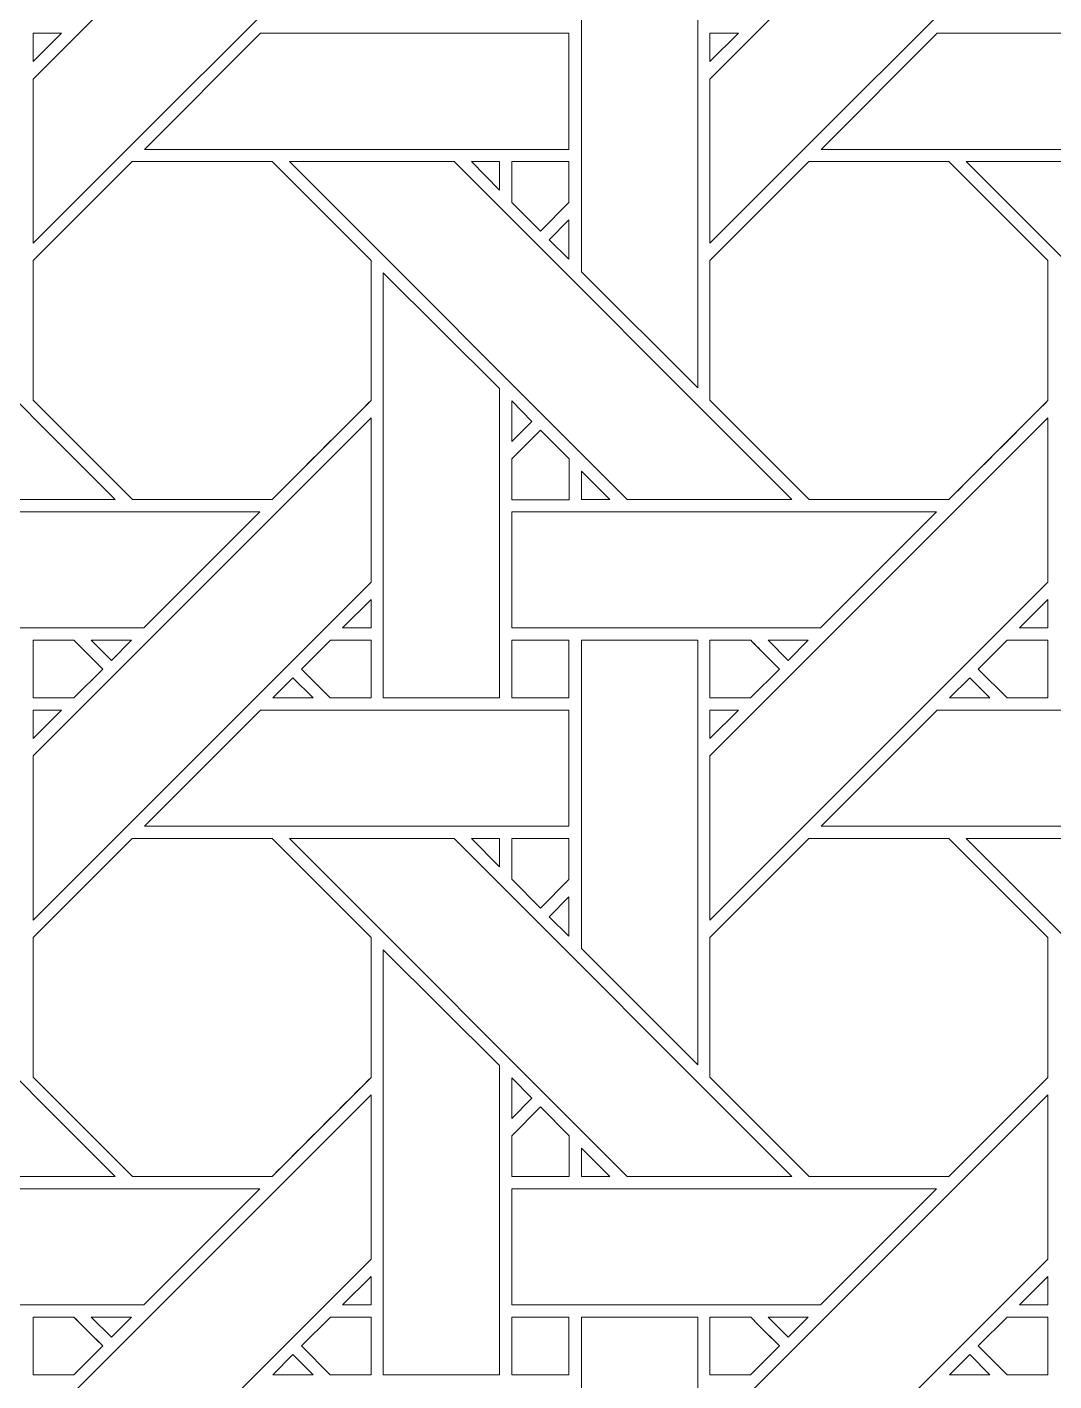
# Model space of a CAD drawing. Header units: inches. Extents: x 3.4 to 21.4, y 0.1 to 18.1.
# Drawn here: x 14.509 to 15.949, y 11.892 to 13.789 of the extents above; entities that cross this region are included whole.
import ezdxf

# ---------------------------------------------------------------- set-up
doc = ezdxf.new("R2010")
doc.units = ezdxf.units.IN
doc.header["$MEASUREMENT"] = 0
doc.layers.add('Design', color=7, linetype='Continuous', lineweight=0)

msp = doc.modelspace()

# ---------------------------------------------------------------- linework, layer by layer
at = {"layer": 'Design'}
for points, knots in [([(12.3829, 18.0948), (7.4123, 18.0948), (3.3829, 14.0653), (3.3829, 9.0948), (3.3829, 4.1242), (7.4123, 0.0948), (12.3829, 0.0948), (17.3534, 0.0948), (21.3829, 4.1242), (21.3829, 9.0948), (21.3829, 14.0653), (17.3534, 18.0948), (12.3829, 18.0948)], [0, 0, 0, 0, 1, 1, 1, 2, 2, 2, 3, 3, 3, 4, 4, 4, 4]), ([(12.3829, 17.2202), (7.8953, 17.2202), (4.2574, 13.5823), (4.2574, 9.0948), (4.2574, 4.6072), (7.8953, 0.9693), (12.3829, 0.9693), (16.8704, 0.9693), (20.5083, 4.6072), (20.5083, 9.0948), (20.5083, 13.5823), (16.8704, 17.2202), (12.3829, 17.2202)], [0, 0, 0, 0, 1, 1, 1, 2, 2, 2, 3, 3, 3, 4, 4, 4, 4]), ([(14.9915, 13.9603), (14.9915, 13.9603), (14.5179, 13.4866), (14.5179, 13.4866), (14.5179, 13.4866), (14.5179, 13.7167), (14.5179, 13.7167), (14.5179, 13.7167), (14.9915, 14.1903), (14.9915, 14.1903), (14.9915, 14.1903), (14.9915, 13.9603), (14.9915, 13.9603)], [0, 0, 0, 0, 1, 1, 1, 2, 2, 2, 3, 3, 3, 4, 4, 4, 4]), ([(15.9403, 13.9603), (15.9403, 13.9603), (15.4666, 13.4866), (15.4666, 13.4866), (15.4666, 13.4866), (15.4666, 13.7167), (15.4666, 13.7167), (15.4666, 13.7167), (15.9403, 14.1903), (15.9403, 14.1903), (15.9403, 14.1903), (15.9403, 13.9603), (15.9403, 13.9603)], [0, 0, 0, 0, 1, 1, 1, 2, 2, 2, 3, 3, 3, 4, 4, 4, 4]), ([(15.2865, 13.4466), (15.2865, 13.4466), (15.2865, 13.8788), (15.2865, 13.8788), (15.2865, 13.8788), (15.4494, 13.8788), (15.4494, 13.8788), (15.4494, 13.8788), (15.4494, 13.2837), (15.4494, 13.2837), (15.4494, 13.2837), (15.2865, 13.4466), (15.2865, 13.4466)], [0, 0, 0, 0, 1, 1, 1, 2, 2, 2, 3, 3, 3, 4, 4, 4, 4]), ([(14.5577, 13.7809), (14.5577, 13.7809), (14.5179, 13.7411), (14.5179, 13.7411), (14.5179, 13.7411), (14.5179, 13.7809), (14.5179, 13.7809), (14.5179, 13.7809), (14.5577, 13.7809), (14.5577, 13.7809)], [0, 0, 0, 0, 1, 1, 1, 2, 2, 2, 3, 3, 3, 3]), ([(15.269, 13.7809), (15.269, 13.7809), (15.269, 13.6181), (15.269, 13.6181), (15.269, 13.6181), (14.6737, 13.6181), (14.6737, 13.6181), (14.6737, 13.6181), (14.8365, 13.7809), (14.8365, 13.7809), (14.8365, 13.7809), (15.269, 13.7809), (15.269, 13.7809)], [0, 0, 0, 0, 1, 1, 1, 2, 2, 2, 3, 3, 3, 4, 4, 4, 4]), ([(15.5064, 13.7809), (15.5064, 13.7809), (15.4666, 13.7411), (15.4666, 13.7411), (15.4666, 13.7411), (15.4666, 13.7809), (15.4666, 13.7809), (15.4666, 13.7809), (15.5064, 13.7809), (15.5064, 13.7809)], [0, 0, 0, 0, 1, 1, 1, 2, 2, 2, 3, 3, 3, 3]), ([(16.2177, 13.7809), (16.2177, 13.7809), (16.2177, 13.6181), (16.2177, 13.6181), (16.2177, 13.6181), (15.6224, 13.6181), (15.6224, 13.6181), (15.6224, 13.6181), (15.7853, 13.7809), (15.7853, 13.7809), (15.7853, 13.7809), (16.2177, 13.7809), (16.2177, 13.7809)], [0, 0, 0, 0, 1, 1, 1, 2, 2, 2, 3, 3, 3, 4, 4, 4, 4]), ([(14.6329, 13.1273), (14.6329, 13.1273), (14.4018, 13.1273), (14.4018, 13.1273), (14.4018, 13.1273), (13.9283, 13.601), (13.9283, 13.601), (13.9283, 13.601), (14.1592, 13.601), (14.1592, 13.601), (14.1592, 13.601), (14.6329, 13.1273), (14.6329, 13.1273)], [0, 0, 0, 0, 1, 1, 1, 2, 2, 2, 3, 3, 3, 4, 4, 4, 4]), ([(14.6566, 13.601), (14.6566, 13.601), (14.8528, 13.601), (14.8528, 13.601), (14.8528, 13.601), (14.9915, 13.4623), (14.9915, 13.4623), (14.9915, 13.4623), (14.9915, 13.2661), (14.9915, 13.2661), (14.9737, 13.2481), (14.8618, 13.1364), (14.8528, 13.1274), (14.8528, 13.1274), (14.6571, 13.1274), (14.6571, 13.1274), (14.6571, 13.1274), (14.5179, 13.2666), (14.5179, 13.2666), (14.5179, 13.2666), (14.5179, 13.4623), (14.5179, 13.4623), (14.5179, 13.4623), (14.6566, 13.601), (14.6566, 13.601)], [0, 0, 0, 0, 1, 1, 1, 2, 2, 2, 3, 3, 3, 4, 4, 4, 5, 5, 5, 6, 6, 6, 7, 7, 7, 8, 8, 8, 8]), ([(14.9915, 13.2661), (14.9738, 13.2482), (14.8619, 13.1365), (14.8528, 13.1274), (14.8528, 13.1274), (14.6571, 13.1274), (14.6571, 13.1274), (14.6571, 13.1274), (14.5179, 13.2666), (14.5179, 13.2666), (14.5179, 13.2666), (14.5179, 13.4623), (14.5179, 13.4623), (14.5179, 13.4623), (14.6566, 13.601), (14.6566, 13.601), (14.6566, 13.601), (14.8528, 13.601), (14.8528, 13.601), (14.8528, 13.601), (14.9915, 13.4623), (14.9915, 13.4623), (14.9915, 13.4623), (14.9915, 13.2661), (14.9915, 13.2661)], [0, 0, 0, 0, 1, 1, 1, 2, 2, 2, 3, 3, 3, 4, 4, 4, 5, 5, 5, 6, 6, 6, 7, 7, 7, 8, 8, 8, 8]), ([(15.5816, 13.1273), (15.5816, 13.1273), (15.3506, 13.1273), (15.3506, 13.1273), (15.3506, 13.1273), (14.877, 13.601), (14.877, 13.601), (14.877, 13.601), (15.1079, 13.601), (15.1079, 13.601), (15.1079, 13.601), (15.5816, 13.1273), (15.5816, 13.1273)], [0, 0, 0, 0, 1, 1, 1, 2, 2, 2, 3, 3, 3, 4, 4, 4, 4]), ([(15.1321, 13.601), (15.1321, 13.601), (15.1715, 13.601), (15.1715, 13.601), (15.1715, 13.601), (15.1715, 13.5611), (15.1715, 13.5611), (15.1715, 13.5611), (15.1321, 13.601), (15.1321, 13.601)], [0, 0, 0, 0, 1, 1, 1, 2, 2, 2, 3, 3, 3, 3]), ([(15.269, 13.601), (15.269, 13.601), (15.269, 13.5434), (15.269, 13.5434), (15.269, 13.5434), (15.2291, 13.5035), (15.2291, 13.5035), (15.2291, 13.5035), (15.1887, 13.5438), (15.1887, 13.5438), (15.1887, 13.5438), (15.1887, 13.601), (15.1887, 13.601), (15.1887, 13.601), (15.269, 13.601), (15.269, 13.601)], [0, 0, 0, 0, 1, 1, 1, 2, 2, 2, 3, 3, 3, 4, 4, 4, 5, 5, 5, 5]), ([(15.2291, 13.5035), (15.2291, 13.5035), (15.1887, 13.5438), (15.1887, 13.5438), (15.1887, 13.5438), (15.1887, 13.601), (15.1887, 13.601), (15.1887, 13.601), (15.269, 13.601), (15.269, 13.601), (15.269, 13.601), (15.269, 13.5434), (15.269, 13.5434), (15.269, 13.5434), (15.2291, 13.5035), (15.2291, 13.5035)], [0, 0, 0, 0, 1, 1, 1, 2, 2, 2, 3, 3, 3, 4, 4, 4, 5, 5, 5, 5]), ([(15.6053, 13.601), (15.6053, 13.601), (15.8015, 13.601), (15.8015, 13.601), (15.8015, 13.601), (15.9403, 13.4623), (15.9403, 13.4623), (15.9403, 13.4623), (15.9403, 13.2661), (15.9403, 13.2661), (15.9225, 13.2481), (15.8105, 13.1364), (15.8016, 13.1274), (15.8016, 13.1274), (15.6058, 13.1274), (15.6058, 13.1274), (15.6058, 13.1274), (15.4666, 13.2666), (15.4666, 13.2666), (15.4666, 13.2666), (15.4666, 13.4623), (15.4666, 13.4623), (15.4666, 13.4623), (15.6053, 13.601), (15.6053, 13.601)], [0, 0, 0, 0, 1, 1, 1, 2, 2, 2, 3, 3, 3, 4, 4, 4, 5, 5, 5, 6, 6, 6, 7, 7, 7, 8, 8, 8, 8]), ([(15.9403, 13.2661), (15.9226, 13.2483), (15.8107, 13.1365), (15.8016, 13.1274), (15.8016, 13.1274), (15.6058, 13.1274), (15.6058, 13.1274), (15.6058, 13.1274), (15.4666, 13.2666), (15.4666, 13.2666), (15.4666, 13.2666), (15.4666, 13.4623), (15.4666, 13.4623), (15.4666, 13.4623), (15.6053, 13.601), (15.6053, 13.601), (15.6053, 13.601), (15.8015, 13.601), (15.8015, 13.601), (15.8015, 13.601), (15.9403, 13.4623), (15.9403, 13.4623), (15.9403, 13.4623), (15.9403, 13.2661), (15.9403, 13.2661)], [0, 0, 0, 0, 1, 1, 1, 2, 2, 2, 3, 3, 3, 4, 4, 4, 5, 5, 5, 6, 6, 6, 7, 7, 7, 8, 8, 8, 8]), ([(16.5303, 13.1273), (16.5303, 13.1273), (16.2993, 13.1273), (16.2993, 13.1273), (16.2993, 13.1273), (15.8257, 13.601), (15.8257, 13.601), (15.8257, 13.601), (16.0567, 13.601), (16.0567, 13.601), (16.0567, 13.601), (16.5303, 13.1273), (16.5303, 13.1273)], [0, 0, 0, 0, 1, 1, 1, 2, 2, 2, 3, 3, 3, 4, 4, 4, 4]), ([(15.269, 13.5191), (15.269, 13.5191), (15.269, 13.464), (15.269, 13.464), (15.269, 13.464), (15.2412, 13.4913), (15.2412, 13.4913), (15.2412, 13.4913), (15.269, 13.5191), (15.269, 13.5191)], [0, 0, 0, 0, 1, 1, 1, 2, 2, 2, 3, 3, 3, 3]), ([(15.0087, 12.8493), (15.0087, 12.8493), (15.0087, 13.4452), (15.0087, 13.4452), (15.0087, 13.4452), (15.1714, 13.283), (15.1714, 13.283), (15.1714, 13.283), (15.1714, 12.8493), (15.1714, 12.8493), (15.1714, 12.8493), (15.0087, 12.8493), (15.0087, 12.8493)], [0, 0, 0, 0, 1, 1, 1, 2, 2, 2, 3, 3, 3, 4, 4, 4, 4]), ([(15.1887, 13.2088), (15.1887, 13.2088), (15.1887, 13.2655), (15.1887, 13.2655), (15.1887, 13.2655), (15.2169, 13.2369), (15.2169, 13.2369), (15.2169, 13.2369), (15.1887, 13.2088), (15.1887, 13.2088)], [0, 0, 0, 0, 1, 1, 1, 2, 2, 2, 3, 3, 3, 3]), ([(14.9915, 13.0116), (14.9915, 13.0116), (14.5179, 12.5379), (14.5179, 12.5379), (14.5179, 12.5379), (14.5179, 12.768), (14.5179, 12.768), (14.5179, 12.768), (14.9915, 13.2416), (14.9915, 13.2416), (14.9915, 13.2416), (14.9915, 13.0116), (14.9915, 13.0116)], [0, 0, 0, 0, 1, 1, 1, 2, 2, 2, 3, 3, 3, 4, 4, 4, 4]), ([(15.4666, 12.5379), (15.4666, 12.5379), (15.4666, 12.768), (15.4666, 12.768), (15.4666, 12.768), (15.9403, 13.2416), (15.9403, 13.2416), (15.9403, 13.2416), (15.9403, 13.0116), (15.9403, 13.0116), (15.9403, 13.0116), (15.4666, 12.5379), (15.4666, 12.5379)], [0, 0, 0, 0, 1, 1, 1, 2, 2, 2, 3, 3, 3, 4, 4, 4, 4]), ([(15.1887, 13.1271), (15.1887, 13.1271), (15.1887, 13.1844), (15.1887, 13.1844), (15.1887, 13.1844), (15.2291, 13.2247), (15.2291, 13.2247), (15.2291, 13.2247), (15.2694, 13.1844), (15.2694, 13.1844), (15.2694, 13.1844), (15.2694, 13.1271), (15.2694, 13.1271), (15.2694, 13.1271), (15.1887, 13.1271), (15.1887, 13.1271)], [0, 0, 0, 0, 1, 1, 1, 2, 2, 2, 3, 3, 3, 4, 4, 4, 5, 5, 5, 5]), ([(15.2291, 13.2247), (15.2291, 13.2247), (15.2694, 13.1844), (15.2694, 13.1844), (15.2694, 13.1844), (15.2694, 13.1271), (15.2694, 13.1271), (15.2694, 13.1271), (15.1887, 13.1271), (15.1887, 13.1271), (15.1887, 13.1271), (15.1887, 13.1844), (15.1887, 13.1844), (15.1887, 13.1844), (15.2291, 13.2247), (15.2291, 13.2247)], [0, 0, 0, 0, 1, 1, 1, 2, 2, 2, 3, 3, 3, 4, 4, 4, 5, 5, 5, 5]), ([(15.2866, 13.1273), (15.2866, 13.1273), (15.2866, 13.1671), (15.2866, 13.1671), (15.2866, 13.1671), (15.3264, 13.1273), (15.3264, 13.1273), (15.3264, 13.1273), (15.2866, 13.1273), (15.2866, 13.1273)], [0, 0, 0, 0, 1, 1, 1, 2, 2, 2, 3, 3, 3, 3]), ([(14.8357, 13.1101), (14.8357, 13.1101), (14.673, 12.9474), (14.673, 12.9474), (14.673, 12.9474), (14.24, 12.9474), (14.24, 12.9474), (14.24, 12.9474), (14.24, 13.1101), (14.24, 13.1101), (14.24, 13.1101), (14.8357, 13.1101), (14.8357, 13.1101)], [0, 0, 0, 0, 1, 1, 1, 2, 2, 2, 3, 3, 3, 4, 4, 4, 4]), ([(15.7844, 13.1101), (15.7844, 13.1101), (15.6217, 12.9474), (15.6217, 12.9474), (15.6217, 12.9474), (15.1887, 12.9474), (15.1887, 12.9474), (15.1887, 12.9474), (15.1887, 13.1101), (15.1887, 13.1101), (15.1887, 13.1101), (15.7844, 13.1101), (15.7844, 13.1101)], [0, 0, 0, 0, 1, 1, 1, 2, 2, 2, 3, 3, 3, 4, 4, 4, 4]), ([(14.9517, 12.9474), (14.9517, 12.9474), (14.9915, 12.9872), (14.9915, 12.9872), (14.9915, 12.9872), (14.9915, 12.9474), (14.9915, 12.9474), (14.9915, 12.9474), (14.9517, 12.9474), (14.9517, 12.9474)], [0, 0, 0, 0, 1, 1, 1, 2, 2, 2, 3, 3, 3, 3]), ([(15.9403, 12.9872), (15.9403, 12.9872), (15.9403, 12.9474), (15.9403, 12.9474), (15.9403, 12.9474), (15.9005, 12.9474), (15.9005, 12.9474), (15.9005, 12.9474), (15.9403, 12.9872), (15.9403, 12.9872)], [0, 0, 0, 0, 1, 1, 1, 2, 2, 2, 3, 3, 3, 3]), ([(14.5749, 12.9301), (14.5801, 12.925), (14.6108, 12.8942), (14.6153, 12.8898), (14.6153, 12.8898), (14.5748, 12.8494), (14.5748, 12.8494), (14.5748, 12.8494), (14.5179, 12.8494), (14.5179, 12.8494), (14.5179, 12.8494), (14.5179, 12.9301), (14.5179, 12.9301), (14.5179, 12.9301), (14.5749, 12.9301), (14.5749, 12.9301)], [0, 0, 0, 0, 1, 1, 1, 2, 2, 2, 3, 3, 3, 4, 4, 4, 5, 5, 5, 5]), ([(14.5179, 12.8494), (14.5179, 12.8494), (14.5179, 12.9301), (14.5179, 12.9301), (14.5179, 12.9301), (14.5749, 12.9301), (14.5749, 12.9301), (14.58, 12.9251), (14.6107, 12.8943), (14.6153, 12.8898), (14.6153, 12.8898), (14.5748, 12.8494), (14.5748, 12.8494), (14.5748, 12.8494), (14.5179, 12.8494), (14.5179, 12.8494)], [0, 0, 0, 0, 1, 1, 1, 2, 2, 2, 3, 3, 3, 4, 4, 4, 5, 5, 5, 5]), ([(14.5993, 12.9301), (14.5993, 12.9301), (14.6557, 12.9301), (14.6557, 12.9301), (14.6557, 12.9301), (14.6275, 12.9019), (14.6275, 12.9019), (14.6275, 12.9019), (14.5993, 12.9301), (14.5993, 12.9301)], [0, 0, 0, 0, 1, 1, 1, 2, 2, 2, 3, 3, 3, 3]), ([(14.9344, 12.8494), (14.9344, 12.8494), (14.8941, 12.8897), (14.8941, 12.8897), (14.8941, 12.8897), (14.9345, 12.9302), (14.9345, 12.9302), (14.9345, 12.9302), (14.9915, 12.9302), (14.9915, 12.9302), (14.9915, 12.9302), (14.9915, 12.8494), (14.9915, 12.8494), (14.9915, 12.8494), (14.9344, 12.8494), (14.9344, 12.8494)], [0, 0, 0, 0, 1, 1, 1, 2, 2, 2, 3, 3, 3, 4, 4, 4, 5, 5, 5, 5]), ([(14.9915, 12.8494), (14.9915, 12.8494), (14.9344, 12.8494), (14.9344, 12.8494), (14.9344, 12.8494), (14.8941, 12.8897), (14.8941, 12.8897), (14.8941, 12.8897), (14.9345, 12.9302), (14.9345, 12.9302), (14.9345, 12.9302), (14.9915, 12.9302), (14.9915, 12.9302), (14.9915, 12.9302), (14.9915, 12.8494), (14.9915, 12.8494)], [0, 0, 0, 0, 1, 1, 1, 2, 2, 2, 3, 3, 3, 4, 4, 4, 5, 5, 5, 5]), ([(15.1887, 12.9301), (15.1887, 12.9301), (15.269, 12.9301), (15.269, 12.9301), (15.269, 12.9301), (15.269, 12.8494), (15.269, 12.8494), (15.269, 12.8494), (15.1887, 12.8494), (15.1887, 12.8494), (15.1887, 12.8494), (15.1887, 12.9301), (15.1887, 12.9301)], [0, 0, 0, 0, 1, 1, 1, 2, 2, 2, 3, 3, 3, 4, 4, 4, 4]), ([(15.1887, 12.8494), (15.1887, 12.8494), (15.1887, 12.9301), (15.1887, 12.9301), (15.1887, 12.9301), (15.269, 12.9301), (15.269, 12.9301), (15.269, 12.9301), (15.269, 12.8494), (15.269, 12.8494), (15.269, 12.8494), (15.1887, 12.8494), (15.1887, 12.8494)], [0, 0, 0, 0, 1, 1, 1, 2, 2, 2, 3, 3, 3, 4, 4, 4, 4]), ([(15.2865, 12.4979), (15.2865, 12.4979), (15.2865, 12.9301), (15.2865, 12.9301), (15.2865, 12.9301), (15.4494, 12.9301), (15.4494, 12.9301), (15.4494, 12.9301), (15.4494, 12.335), (15.4494, 12.335), (15.4494, 12.335), (15.2865, 12.4979), (15.2865, 12.4979)], [0, 0, 0, 0, 1, 1, 1, 2, 2, 2, 3, 3, 3, 4, 4, 4, 4]), ([(15.5237, 12.9301), (15.5288, 12.925), (15.5596, 12.8942), (15.564, 12.8898), (15.564, 12.8898), (15.5236, 12.8494), (15.5236, 12.8494), (15.5236, 12.8494), (15.4666, 12.8494), (15.4666, 12.8494), (15.4666, 12.8494), (15.4666, 12.9301), (15.4666, 12.9301), (15.4666, 12.9301), (15.5237, 12.9301), (15.5237, 12.9301)], [0, 0, 0, 0, 1, 1, 1, 2, 2, 2, 3, 3, 3, 4, 4, 4, 5, 5, 5, 5]), ([(15.5483, 12.9054), (15.5483, 12.9054), (15.564, 12.8898), (15.564, 12.8898), (15.564, 12.8898), (15.5236, 12.8494), (15.5236, 12.8494), (15.5236, 12.8494), (15.4666, 12.8494), (15.4666, 12.8494), (15.4666, 12.8494), (15.4666, 12.9301), (15.4666, 12.9301), (15.4666, 12.9301), (15.5237, 12.9301), (15.5237, 12.9301), (15.5291, 12.9248), (15.539, 12.9148), (15.5483, 12.9054)], [0, 0, 0, 0, 1, 1, 1, 2, 2, 2, 3, 3, 3, 4, 4, 4, 5, 5, 5, 6, 6, 6, 6]), ([(15.548, 12.9301), (15.548, 12.9301), (15.6045, 12.9301), (15.6045, 12.9301), (15.6045, 12.9301), (15.5762, 12.9019), (15.5762, 12.9019), (15.5762, 12.9019), (15.548, 12.9301), (15.548, 12.9301)], [0, 0, 0, 0, 1, 1, 1, 2, 2, 2, 3, 3, 3, 3]), ([(15.8832, 12.8494), (15.8832, 12.8494), (15.8428, 12.8897), (15.8428, 12.8897), (15.8428, 12.8897), (15.8832, 12.9302), (15.8832, 12.9302), (15.8832, 12.9302), (15.9403, 12.9302), (15.9403, 12.9302), (15.9403, 12.9302), (15.9403, 12.8494), (15.9403, 12.8494), (15.9403, 12.8494), (15.8832, 12.8494), (15.8832, 12.8494)], [0, 0, 0, 0, 1, 1, 1, 2, 2, 2, 3, 3, 3, 4, 4, 4, 5, 5, 5, 5]), ([(15.9403, 12.8494), (15.9403, 12.8494), (15.8832, 12.8494), (15.8832, 12.8494), (15.8832, 12.8494), (15.8428, 12.8897), (15.8428, 12.8897), (15.8428, 12.8897), (15.8832, 12.9302), (15.8832, 12.9302), (15.8832, 12.9302), (15.9403, 12.9302), (15.9403, 12.9302), (15.9403, 12.9302), (15.9403, 12.8494), (15.9403, 12.8494)], [0, 0, 0, 0, 1, 1, 1, 2, 2, 2, 3, 3, 3, 4, 4, 4, 5, 5, 5, 5]), ([(14.8537, 12.8493), (14.8537, 12.8493), (14.8819, 12.8776), (14.8819, 12.8776), (14.8819, 12.8776), (14.9102, 12.8493), (14.9102, 12.8493), (14.9102, 12.8493), (14.8537, 12.8493), (14.8537, 12.8493)], [0, 0, 0, 0, 1, 1, 1, 2, 2, 2, 3, 3, 3, 3]), ([(15.8307, 12.8776), (15.8307, 12.8776), (15.8589, 12.8493), (15.8589, 12.8493), (15.8589, 12.8493), (15.8024, 12.8493), (15.8024, 12.8493), (15.8024, 12.8493), (15.8307, 12.8776), (15.8307, 12.8776)], [0, 0, 0, 0, 1, 1, 1, 2, 2, 2, 3, 3, 3, 3]), ([(14.5577, 12.8322), (14.5577, 12.8322), (14.5179, 12.7924), (14.5179, 12.7924), (14.5179, 12.7924), (14.5179, 12.8322), (14.5179, 12.8322), (14.5179, 12.8322), (14.5577, 12.8322), (14.5577, 12.8322)], [0, 0, 0, 0, 1, 1, 1, 2, 2, 2, 3, 3, 3, 3]), ([(15.269, 12.8322), (15.269, 12.8322), (15.269, 12.6694), (15.269, 12.6694), (15.269, 12.6694), (14.6737, 12.6694), (14.6737, 12.6694), (14.6737, 12.6694), (14.8365, 12.8322), (14.8365, 12.8322), (14.8365, 12.8322), (15.269, 12.8322), (15.269, 12.8322)], [0, 0, 0, 0, 1, 1, 1, 2, 2, 2, 3, 3, 3, 4, 4, 4, 4]), ([(15.5064, 12.8322), (15.5064, 12.8322), (15.4666, 12.7924), (15.4666, 12.7924), (15.4666, 12.7924), (15.4666, 12.8322), (15.4666, 12.8322), (15.4666, 12.8322), (15.5064, 12.8322), (15.5064, 12.8322)], [0, 0, 0, 0, 1, 1, 1, 2, 2, 2, 3, 3, 3, 3]), ([(16.2177, 12.8322), (16.2177, 12.8322), (16.2177, 12.6694), (16.2177, 12.6694), (16.2177, 12.6694), (15.6224, 12.6694), (15.6224, 12.6694), (15.6224, 12.6694), (15.7853, 12.8322), (15.7853, 12.8322), (15.7853, 12.8322), (16.2177, 12.8322), (16.2177, 12.8322)], [0, 0, 0, 0, 1, 1, 1, 2, 2, 2, 3, 3, 3, 4, 4, 4, 4]), ([(14.6329, 12.1786), (14.6329, 12.1786), (14.4018, 12.1786), (14.4018, 12.1786), (14.4018, 12.1786), (13.9283, 12.6522), (13.9283, 12.6522), (13.9283, 12.6522), (14.1592, 12.6522), (14.1592, 12.6522), (14.1592, 12.6522), (14.6329, 12.1786), (14.6329, 12.1786)], [0, 0, 0, 0, 1, 1, 1, 2, 2, 2, 3, 3, 3, 4, 4, 4, 4]), ([(14.6566, 12.6523), (14.6566, 12.6523), (14.8528, 12.6523), (14.8528, 12.6523), (14.8528, 12.6523), (14.9915, 12.5135), (14.9915, 12.5135), (14.9915, 12.5135), (14.9915, 12.3173), (14.9915, 12.3173), (14.9737, 12.2994), (14.8618, 12.1876), (14.8528, 12.1786), (14.8528, 12.1786), (14.6571, 12.1786), (14.6571, 12.1786), (14.6571, 12.1786), (14.5179, 12.3179), (14.5179, 12.3179), (14.5179, 12.3179), (14.5179, 12.5135), (14.5179, 12.5135), (14.5179, 12.5135), (14.6566, 12.6523), (14.6566, 12.6523)], [0, 0, 0, 0, 1, 1, 1, 2, 2, 2, 3, 3, 3, 4, 4, 4, 5, 5, 5, 6, 6, 6, 7, 7, 7, 8, 8, 8, 8]), ([(14.9915, 12.5135), (14.9915, 12.5135), (14.9915, 12.3173), (14.9915, 12.3173), (14.9734, 12.2991), (14.8616, 12.1874), (14.8528, 12.1786), (14.8528, 12.1786), (14.6571, 12.1786), (14.6571, 12.1786), (14.6571, 12.1786), (14.5179, 12.3179), (14.5179, 12.3179), (14.5179, 12.3179), (14.5179, 12.5135), (14.5179, 12.5135), (14.5179, 12.5135), (14.6566, 12.6523), (14.6566, 12.6523), (14.6566, 12.6523), (14.8528, 12.6523), (14.8528, 12.6523), (14.8528, 12.6523), (14.9915, 12.5135), (14.9915, 12.5135)], [0, 0, 0, 0, 1, 1, 1, 2, 2, 2, 3, 3, 3, 4, 4, 4, 5, 5, 5, 6, 6, 6, 7, 7, 7, 8, 8, 8, 8]), ([(15.5816, 12.1786), (15.5816, 12.1786), (15.3506, 12.1786), (15.3506, 12.1786), (15.3506, 12.1786), (14.877, 12.6522), (14.877, 12.6522), (14.877, 12.6522), (15.1079, 12.6522), (15.1079, 12.6522), (15.1079, 12.6522), (15.5816, 12.1786), (15.5816, 12.1786)], [0, 0, 0, 0, 1, 1, 1, 2, 2, 2, 3, 3, 3, 4, 4, 4, 4]), ([(15.1321, 12.6522), (15.1321, 12.6522), (15.1715, 12.6522), (15.1715, 12.6522), (15.1715, 12.6522), (15.1715, 12.6124), (15.1715, 12.6124), (15.1715, 12.6124), (15.1321, 12.6522), (15.1321, 12.6522)], [0, 0, 0, 0, 1, 1, 1, 2, 2, 2, 3, 3, 3, 3]), ([(15.269, 12.6523), (15.269, 12.6523), (15.269, 12.5947), (15.269, 12.5947), (15.269, 12.5947), (15.2291, 12.5547), (15.2291, 12.5547), (15.2291, 12.5547), (15.1887, 12.5951), (15.1887, 12.5951), (15.1887, 12.5951), (15.1887, 12.6523), (15.1887, 12.6523), (15.1887, 12.6523), (15.269, 12.6523), (15.269, 12.6523)], [0, 0, 0, 0, 1, 1, 1, 2, 2, 2, 3, 3, 3, 4, 4, 4, 5, 5, 5, 5]), ([(15.2291, 12.5547), (15.2291, 12.5547), (15.1887, 12.5951), (15.1887, 12.5951), (15.1887, 12.5951), (15.1887, 12.6523), (15.1887, 12.6523), (15.1887, 12.6523), (15.269, 12.6523), (15.269, 12.6523), (15.269, 12.6523), (15.269, 12.5947), (15.269, 12.5947), (15.269, 12.5947), (15.2291, 12.5547), (15.2291, 12.5547)], [0, 0, 0, 0, 1, 1, 1, 2, 2, 2, 3, 3, 3, 4, 4, 4, 5, 5, 5, 5]), ([(15.6053, 12.6523), (15.6053, 12.6523), (15.8015, 12.6523), (15.8015, 12.6523), (15.8015, 12.6523), (15.9403, 12.5135), (15.9403, 12.5135), (15.9403, 12.5135), (15.9403, 12.3173), (15.9403, 12.3173), (15.9225, 12.2994), (15.8105, 12.1876), (15.8016, 12.1786), (15.8016, 12.1786), (15.6058, 12.1786), (15.6058, 12.1786), (15.6058, 12.1786), (15.4666, 12.3179), (15.4666, 12.3179), (15.4666, 12.3179), (15.4666, 12.5135), (15.4666, 12.5135), (15.4666, 12.5135), (15.6053, 12.6523), (15.6053, 12.6523)], [0, 0, 0, 0, 1, 1, 1, 2, 2, 2, 3, 3, 3, 4, 4, 4, 5, 5, 5, 6, 6, 6, 7, 7, 7, 8, 8, 8, 8]), ([(15.9403, 12.3173), (15.9221, 12.299), (15.8103, 12.1874), (15.8016, 12.1786), (15.8016, 12.1786), (15.6058, 12.1786), (15.6058, 12.1786), (15.6058, 12.1786), (15.4666, 12.3179), (15.4666, 12.3179), (15.4666, 12.3179), (15.4666, 12.5135), (15.4666, 12.5135), (15.4666, 12.5135), (15.6053, 12.6523), (15.6053, 12.6523), (15.6053, 12.6523), (15.8015, 12.6523), (15.8015, 12.6523), (15.8015, 12.6523), (15.9403, 12.5135), (15.9403, 12.5135), (15.9403, 12.5135), (15.9403, 12.3173), (15.9403, 12.3173)], [0, 0, 0, 0, 1, 1, 1, 2, 2, 2, 3, 3, 3, 4, 4, 4, 5, 5, 5, 6, 6, 6, 7, 7, 7, 8, 8, 8, 8]), ([(16.5303, 12.1786), (16.5303, 12.1786), (16.2993, 12.1786), (16.2993, 12.1786), (16.2993, 12.1786), (15.8257, 12.6522), (15.8257, 12.6522), (15.8257, 12.6522), (16.0567, 12.6522), (16.0567, 12.6522), (16.0567, 12.6522), (16.5303, 12.1786), (16.5303, 12.1786)], [0, 0, 0, 0, 1, 1, 1, 2, 2, 2, 3, 3, 3, 4, 4, 4, 4]), ([(15.269, 12.5704), (15.269, 12.5704), (15.269, 12.5152), (15.269, 12.5152), (15.269, 12.5152), (15.2412, 12.5426), (15.2412, 12.5426), (15.2412, 12.5426), (15.269, 12.5704), (15.269, 12.5704)], [0, 0, 0, 0, 1, 1, 1, 2, 2, 2, 3, 3, 3, 3]), ([(15.0087, 11.9006), (15.0087, 11.9006), (15.0087, 12.4964), (15.0087, 12.4964), (15.0087, 12.4964), (15.1714, 12.3343), (15.1714, 12.3343), (15.1714, 12.3343), (15.1714, 11.9006), (15.1714, 11.9006), (15.1714, 11.9006), (15.0087, 11.9006), (15.0087, 11.9006)], [0, 0, 0, 0, 1, 1, 1, 2, 2, 2, 3, 3, 3, 4, 4, 4, 4]), ([(15.1887, 12.26), (15.1887, 12.26), (15.1887, 12.3168), (15.1887, 12.3168), (15.1887, 12.3168), (15.2169, 12.2882), (15.2169, 12.2882), (15.2169, 12.2882), (15.1887, 12.26), (15.1887, 12.26)], [0, 0, 0, 0, 1, 1, 1, 2, 2, 2, 3, 3, 3, 3]), ([(14.9915, 12.0628), (14.9915, 12.0628), (14.5179, 11.5892), (14.5179, 11.5892), (14.5179, 11.5892), (14.5179, 11.8193), (14.5179, 11.8193), (14.5179, 11.8193), (14.9915, 12.2929), (14.9915, 12.2929), (14.9915, 12.2929), (14.9915, 12.0628), (14.9915, 12.0628)], [0, 0, 0, 0, 1, 1, 1, 2, 2, 2, 3, 3, 3, 4, 4, 4, 4]), ([(15.4666, 11.5892), (15.4666, 11.5892), (15.4666, 11.8193), (15.4666, 11.8193), (15.4666, 11.8193), (15.9403, 12.2929), (15.9403, 12.2929), (15.9403, 12.2929), (15.9403, 12.0628), (15.9403, 12.0628), (15.9403, 12.0628), (15.4666, 11.5892), (15.4666, 11.5892)], [0, 0, 0, 0, 1, 1, 1, 2, 2, 2, 3, 3, 3, 4, 4, 4, 4]), ([(15.1887, 12.1784), (15.1887, 12.1784), (15.1887, 12.2357), (15.1887, 12.2357), (15.1887, 12.2357), (15.2291, 12.276), (15.2291, 12.276), (15.2291, 12.276), (15.2694, 12.2357), (15.2694, 12.2357), (15.2694, 12.2357), (15.2694, 12.1784), (15.2694, 12.1784), (15.2694, 12.1784), (15.1887, 12.1784), (15.1887, 12.1784)], [0, 0, 0, 0, 1, 1, 1, 2, 2, 2, 3, 3, 3, 4, 4, 4, 5, 5, 5, 5]), ([(15.2291, 12.276), (15.2291, 12.276), (15.2694, 12.2357), (15.2694, 12.2357), (15.2694, 12.2357), (15.2694, 12.1784), (15.2694, 12.1784), (15.2694, 12.1784), (15.1887, 12.1784), (15.1887, 12.1784), (15.1887, 12.1784), (15.1887, 12.2357), (15.1887, 12.2357), (15.1887, 12.2357), (15.2291, 12.276), (15.2291, 12.276)], [0, 0, 0, 0, 1, 1, 1, 2, 2, 2, 3, 3, 3, 4, 4, 4, 5, 5, 5, 5]), ([(15.2866, 12.1786), (15.2866, 12.1786), (15.2866, 12.2184), (15.2866, 12.2184), (15.2866, 12.2184), (15.3264, 12.1786), (15.3264, 12.1786), (15.3264, 12.1786), (15.2866, 12.1786), (15.2866, 12.1786)], [0, 0, 0, 0, 1, 1, 1, 2, 2, 2, 3, 3, 3, 3]), ([(14.8357, 12.1613), (14.8357, 12.1613), (14.673, 11.9986), (14.673, 11.9986), (14.673, 11.9986), (14.24, 11.9986), (14.24, 11.9986), (14.24, 11.9986), (14.24, 12.1613), (14.24, 12.1613), (14.24, 12.1613), (14.8357, 12.1613), (14.8357, 12.1613)], [0, 0, 0, 0, 1, 1, 1, 2, 2, 2, 3, 3, 3, 4, 4, 4, 4]), ([(15.6217, 11.9986), (15.6217, 11.9986), (15.1887, 11.9986), (15.1887, 11.9986), (15.1887, 11.9986), (15.1887, 12.1613), (15.1887, 12.1613), (15.1887, 12.1613), (15.7844, 12.1613), (15.7844, 12.1613), (15.7844, 12.1613), (15.6217, 11.9986), (15.6217, 11.9986)], [0, 0, 0, 0, 1, 1, 1, 2, 2, 2, 3, 3, 3, 4, 4, 4, 4]), ([(14.9517, 11.9987), (14.9517, 11.9987), (14.9915, 12.0384), (14.9915, 12.0384), (14.9915, 12.0384), (14.9915, 11.9987), (14.9915, 11.9987), (14.9915, 11.9987), (14.9517, 11.9987), (14.9517, 11.9987)], [0, 0, 0, 0, 1, 1, 1, 2, 2, 2, 3, 3, 3, 3]), ([(15.9403, 12.0384), (15.9403, 12.0384), (15.9403, 11.9987), (15.9403, 11.9987), (15.9403, 11.9987), (15.9005, 11.9987), (15.9005, 11.9987), (15.9005, 11.9987), (15.9403, 12.0384), (15.9403, 12.0384)], [0, 0, 0, 0, 1, 1, 1, 2, 2, 2, 3, 3, 3, 3]), ([(14.5749, 11.9814), (14.5801, 11.9763), (14.6108, 11.9455), (14.6153, 11.9411), (14.6153, 11.9411), (14.5748, 11.9006), (14.5748, 11.9006), (14.5748, 11.9006), (14.5179, 11.9006), (14.5179, 11.9006), (14.5179, 11.9006), (14.5179, 11.9814), (14.5179, 11.9814), (14.5179, 11.9814), (14.5749, 11.9814), (14.5749, 11.9814)], [0, 0, 0, 0, 1, 1, 1, 2, 2, 2, 3, 3, 3, 4, 4, 4, 5, 5, 5, 5]), ([(14.6153, 11.9411), (14.6153, 11.9411), (14.5748, 11.9006), (14.5748, 11.9006), (14.5748, 11.9006), (14.5179, 11.9006), (14.5179, 11.9006), (14.5179, 11.9006), (14.5179, 11.9814), (14.5179, 11.9814), (14.5179, 11.9814), (14.5749, 11.9814), (14.5749, 11.9814), (14.5802, 11.9762), (14.611, 11.9453), (14.6153, 11.9411)], [0, 0, 0, 0, 1, 1, 1, 2, 2, 2, 3, 3, 3, 4, 4, 4, 5, 5, 5, 5]), ([(14.5993, 11.9814), (14.5993, 11.9814), (14.6558, 11.9814), (14.6558, 11.9814), (14.6558, 11.9814), (14.6275, 11.9532), (14.6275, 11.9532), (14.6275, 11.9532), (14.5993, 11.9814), (14.5993, 11.9814)], [0, 0, 0, 0, 1, 1, 1, 2, 2, 2, 3, 3, 3, 3]), ([(14.9344, 11.9006), (14.9344, 11.9006), (14.8941, 11.941), (14.8941, 11.941), (14.8941, 11.941), (14.9345, 11.9814), (14.9345, 11.9814), (14.9345, 11.9814), (14.9915, 11.9814), (14.9915, 11.9814), (14.9915, 11.9814), (14.9915, 11.9006), (14.9915, 11.9006), (14.9915, 11.9006), (14.9344, 11.9006), (14.9344, 11.9006)], [0, 0, 0, 0, 1, 1, 1, 2, 2, 2, 3, 3, 3, 4, 4, 4, 5, 5, 5, 5]), ([(14.9915, 11.9006), (14.9915, 11.9006), (14.9344, 11.9006), (14.9344, 11.9006), (14.9344, 11.9006), (14.8941, 11.941), (14.8941, 11.941), (14.8941, 11.941), (14.9345, 11.9814), (14.9345, 11.9814), (14.9345, 11.9814), (14.9915, 11.9814), (14.9915, 11.9814), (14.9915, 11.9814), (14.9915, 11.9006), (14.9915, 11.9006)], [0, 0, 0, 0, 1, 1, 1, 2, 2, 2, 3, 3, 3, 4, 4, 4, 5, 5, 5, 5]), ([(15.1887, 11.9814), (15.1887, 11.9814), (15.269, 11.9814), (15.269, 11.9814), (15.269, 11.9814), (15.269, 11.9006), (15.269, 11.9006), (15.269, 11.9006), (15.1887, 11.9006), (15.1887, 11.9006), (15.1887, 11.9006), (15.1887, 11.9814), (15.1887, 11.9814)], [0, 0, 0, 0, 1, 1, 1, 2, 2, 2, 3, 3, 3, 4, 4, 4, 4]), ([(15.269, 11.9006), (15.269, 11.9006), (15.1887, 11.9006), (15.1887, 11.9006), (15.1887, 11.9006), (15.1887, 11.9814), (15.1887, 11.9814), (15.1887, 11.9814), (15.269, 11.9814), (15.269, 11.9814), (15.269, 11.9814), (15.269, 11.9006), (15.269, 11.9006)], [0, 0, 0, 0, 1, 1, 1, 2, 2, 2, 3, 3, 3, 4, 4, 4, 4]), ([(15.2865, 11.5492), (15.2865, 11.5492), (15.2865, 11.9814), (15.2865, 11.9814), (15.2865, 11.9814), (15.4494, 11.9814), (15.4494, 11.9814), (15.4494, 11.9814), (15.4494, 11.3863), (15.4494, 11.3863), (15.4494, 11.3863), (15.2865, 11.5492), (15.2865, 11.5492)], [0, 0, 0, 0, 1, 1, 1, 2, 2, 2, 3, 3, 3, 4, 4, 4, 4]), ([(15.5237, 11.9814), (15.5288, 11.9763), (15.5596, 11.9455), (15.564, 11.9411), (15.564, 11.9411), (15.5236, 11.9006), (15.5236, 11.9006), (15.5236, 11.9006), (15.4666, 11.9006), (15.4666, 11.9006), (15.4666, 11.9006), (15.4666, 11.9814), (15.4666, 11.9814), (15.4666, 11.9814), (15.5237, 11.9814), (15.5237, 11.9814)], [0, 0, 0, 0, 1, 1, 1, 2, 2, 2, 3, 3, 3, 4, 4, 4, 5, 5, 5, 5]), ([(15.564, 11.9411), (15.564, 11.9411), (15.5236, 11.9006), (15.5236, 11.9006), (15.5236, 11.9006), (15.4666, 11.9006), (15.4666, 11.9006), (15.4666, 11.9006), (15.4666, 11.9814), (15.4666, 11.9814), (15.4666, 11.9814), (15.5237, 11.9814), (15.5237, 11.9814), (15.5293, 11.9758), (15.564, 11.9411), (15.564, 11.9411)], [0, 0, 0, 0, 1, 1, 1, 2, 2, 2, 3, 3, 3, 4, 4, 4, 5, 5, 5, 5]), ([(15.548, 11.9814), (15.548, 11.9814), (15.6045, 11.9814), (15.6045, 11.9814), (15.6045, 11.9814), (15.5762, 11.9532), (15.5762, 11.9532), (15.5762, 11.9532), (15.548, 11.9814), (15.548, 11.9814)], [0, 0, 0, 0, 1, 1, 1, 2, 2, 2, 3, 3, 3, 3]), ([(15.8832, 11.9006), (15.8832, 11.9006), (15.8428, 11.941), (15.8428, 11.941), (15.8428, 11.941), (15.8832, 11.9814), (15.8832, 11.9814), (15.8832, 11.9814), (15.9403, 11.9814), (15.9403, 11.9814), (15.9403, 11.9814), (15.9403, 11.9006), (15.9403, 11.9006), (15.9403, 11.9006), (15.8832, 11.9006), (15.8832, 11.9006)], [0, 0, 0, 0, 1, 1, 1, 2, 2, 2, 3, 3, 3, 4, 4, 4, 5, 5, 5, 5]), ([(15.9403, 11.9006), (15.9403, 11.9006), (15.8832, 11.9006), (15.8832, 11.9006), (15.8832, 11.9006), (15.8428, 11.941), (15.8428, 11.941), (15.8428, 11.941), (15.8832, 11.9814), (15.8832, 11.9814), (15.8832, 11.9814), (15.9403, 11.9814), (15.9403, 11.9814), (15.9403, 11.9814), (15.9403, 11.9006), (15.9403, 11.9006)], [0, 0, 0, 0, 1, 1, 1, 2, 2, 2, 3, 3, 3, 4, 4, 4, 5, 5, 5, 5]), ([(14.8537, 11.9006), (14.8537, 11.9006), (14.8819, 11.9289), (14.8819, 11.9289), (14.8819, 11.9289), (14.9102, 11.9006), (14.9102, 11.9006), (14.9102, 11.9006), (14.8537, 11.9006), (14.8537, 11.9006)], [0, 0, 0, 0, 1, 1, 1, 2, 2, 2, 3, 3, 3, 3]), ([(15.8307, 11.9289), (15.8307, 11.9289), (15.8589, 11.9006), (15.8589, 11.9006), (15.8589, 11.9006), (15.8024, 11.9006), (15.8024, 11.9006), (15.8024, 11.9006), (15.8307, 11.9289), (15.8307, 11.9289)], [0, 0, 0, 0, 1, 1, 1, 2, 2, 2, 3, 3, 3, 3])]:
    msp.add_open_spline(points, degree=3, knots=knots, dxfattribs=at)

doc.saveas('drawing.dxf')
